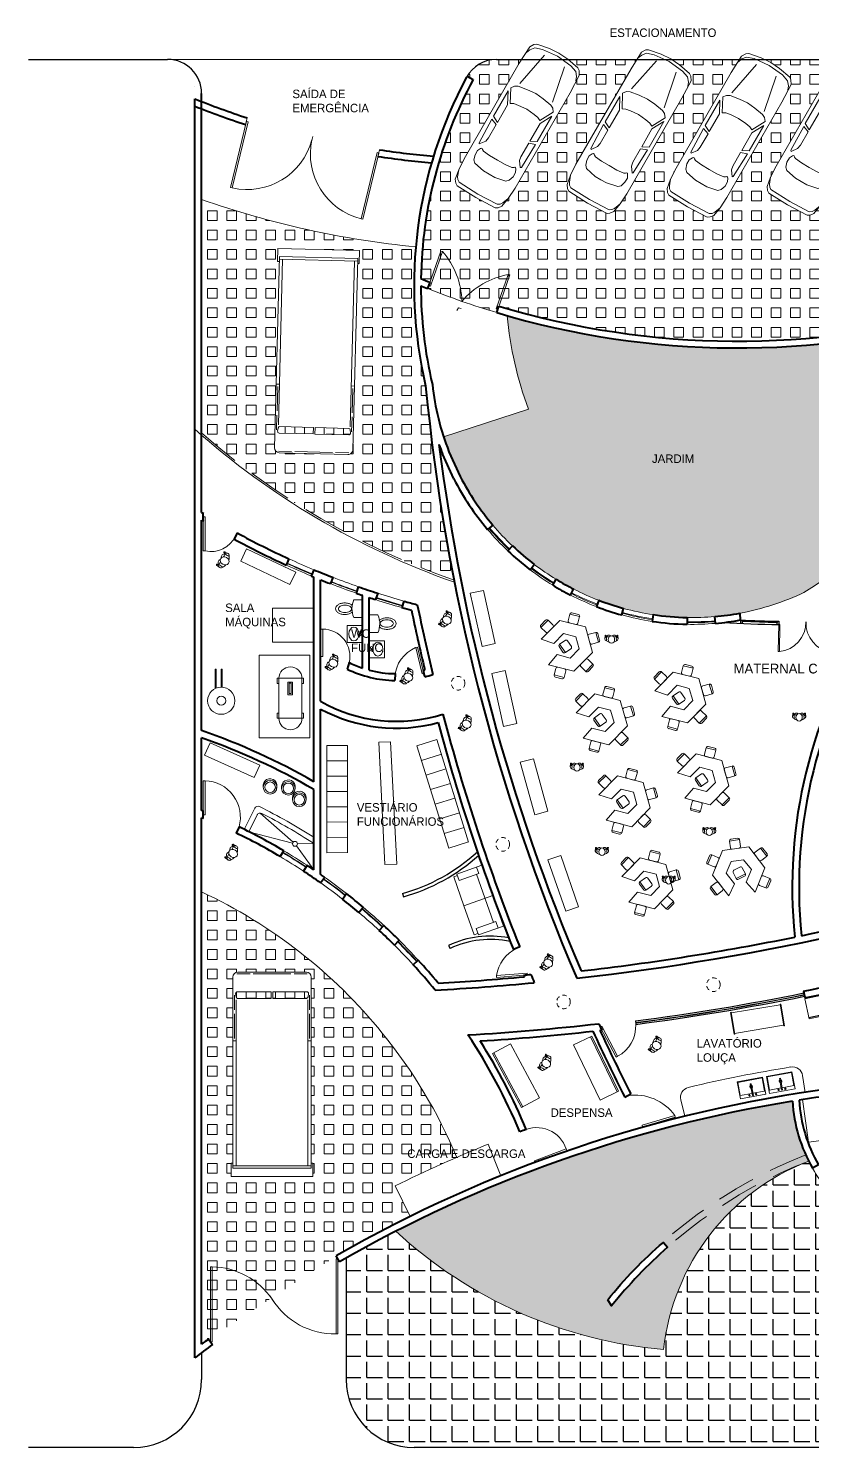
# Model space of a CAD drawing. Header units: millimetres. Extents: x 280 to 436, y 197 to 245.
# Drawn here: x 369 to 392.06, y 202.39 to 244.1 of the extents above; entities that cross this region are included whole.
import ezdxf

# ---------------------------------------------------------------- set-up
doc = ezdxf.new("R2010")
doc.units = ezdxf.units.MM
doc.header["$MEASUREMENT"] = 0
doc.linetypes.add('DASHED', pattern=[19.05, 12.7, -6.35])
for name, color, linetype, lineweight in [('AMBIENTACION', 23, 'Continuous', 18), ('CRISTAL', 141, 'Continuous', 13), ('DELGADITS', 171, 'Continuous', 9), ('JARDINERAS', 114, 'Continuous', 20), ('MUEBLES', 31, 'Continuous', 20), ('MURO CANCELERIA', 254, 'Continuous', 25), ('MUROS', 230, 'Continuous', 40), ('MUROS PANTALLA', 161, 'Continuous', 40), ('NOTAS', 7, 'Continuous', 18), ('PARAMETRO', 180, 'Continuous', 40), ('PISO', 134, 'Continuous', 18), ('PROYECCIONES', 161, 'DASHED', 20), ('PUERTAS', 180, 'Continuous', 18)]:
    doc.layers.add(name, color=color, linetype=linetype, lineweight=lineweight)
doc.layers.add('PISO BANQUETA', color=155, linetype='Continuous')
pattern_1 = [(0, (113.66358, 389.90247), (0, 0.28575), [0.28575, -0.28575]), (90, (113.66358, 389.90247), (-0.28575, 2e-17), [0.28575, -0.28575])]
pattern_2 = [(90, (113.66358, 389.90247), (-0.1616445, 0.1616445), [0.0428625, -0.2804265]), (45, (113.66358, 389.90247), (-0.16164461, 0.16164461), [0.0428625, -0.1857375]), (135, (113.66358, 389.90247), (-0.16164461, -0.16164461), [0.0428625, -0.1857375])]

# ---------------------------------------------------------------- blocks, each defined once
blk = doc.blocks.new('EDUCADORA PLANTA')
for p, q in [((-0.186, 0.209), (-0.194, 0.134)), ((-0.186, 0.209), (-0.161, 0.209)), ((-0.161, 0.209), (-0.15, 0.185)), ((-0.068, 0.185), (-0.15, 0.185)), ((0.15, 0.185), (0.068, 0.185)), ((0.161, 0.209), (0.15, 0.185)), ((0.186, 0.209), (0.161, 0.209)), ((0.186, 0.209), (0.194, 0.134))]:
    blk.add_line(p, q)
for centre, radius, start, end in [((-0.136, 0.129), 0.0578, 103.9414, 256.0586), ((-0.173, 0.219), 0.0164, 322.2806, 217.7194), ((-0.075, 0.154), 0.0812, 50.4451, 157.4368), ((-0.376, 0.129), 0.233, 346.0586, 13.9414), ((0, 0.288), 0.262, 235.105, 255.1659), ((0.075, 0.154), 0.0812, 22.5632, 129.5549), ((0, 0.288), 0.262, 284.8341, 304.895), ((0.376, 0.129), 0.233, 166.0586, 193.9414), ((0.136, 0.129), 0.0578, 283.9414, 76.0586), ((0.173, 0.219), 0.0164, 322.2806, 217.7194)]:
    blk.add_arc(centre, radius, start, end)
blk.add_ellipse((0, 0.11), major_axis=(0, 0.11), ratio=0.84054)
blk = doc.blocks.new('LAVABO')
at = {"layer": 'MUEBLES'}
blk.add_lwpolyline([(-0.45, 0.25), (0, 0.25), (0, -0.25), (-0.45, -0.25)], close=True, dxfattribs=at)
for centre in [(-0.068, 0.047), (-0.068, -0.028)]:
    blk.add_circle(centre, 0.0291, dxfattribs=at)
blk.add_ellipse((-0.253, 0), major_axis=(0, 0.203), ratio=0.718219, dxfattribs=at)
blk = doc.blocks.new('02PVAN02')
for p, q in [((-250, 50), (-250, -50)), ((-234, 50), (-250, 50)), ((-240, 48), (-6, 48)), ((-240, -48), (-240, 48)), ((-237, 48), (-237, -48)), ((-237, 44), (-34, 44)), ((-234, 48), (-234, 50)), ((-84, 48), (-84, 44)), ((-51, 46), (-81, 46)), ((-28, 46), (-46, 46)), ((-32, 1), (-32, 42.2)), ((-30.2, 44.2), (-26.2, 44.7)), ((-24, 1), (-24, 42.7)), ((-2, 27), (-2, 43)), ((0, 42), (0, -42)), ((-2, 23), (-2, -23)), ((-32, 1), (-24, 1)), ((-32, -42.2), (-32, -1)), ((-32, -1), (-24, -1)), ((-24, -42.7), (-24, -1)), ((-2, -27), (-2, -43)), ((-250, -50), (-234, -50)), ((-6, -48), (-240, -48)), ((-237, -44), (-34, -44)), ((-234, -50), (-234, -48)), ((-84, -44), (-84, -48)), ((-81, -46), (-51, -46)), ((-46, -46), (-28, -46)), ((-30.2, -44.2), (-26.2, -44.7))]:
    blk.add_line(p, q)
for centre, radius, start, end in [((-30, 42.2), 2, 97.125, 180), ((-26, 42.7), 2, 0, 97.125), ((-6, 42), 6, 0, 90), ((-30, -42.2), 2, 180, 262.875), ((-26, -42.7), 2, 262.875, 0), ((-6, -42), 6, 270, 0)]:
    blk.add_arc(centre, radius, start, end)
blk = doc.blocks.new('ANAQUEL DE ESCAMOCHE')
at = {"layer": 'MUEBLES'}
for p, q in [((-0.202, 1.789), (-0.798, 1.721)), ((-0.798, 1.721), (-0.596, -0.067)), ((-0.749, 1.727), (-0.547, -0.062)), ((0, 0), (-0.202, 1.789)), ((-0.596, -0.067), (0, 0))]:
    blk.add_line(p, q, dxfattribs=at)
blk = doc.blocks.new('CALDERA')
for p, q in [((0.756, 0.182), (1.33, 0.182)), ((0.77, 0.152), (1.33, 0.152)), ((0.8, 0), (1.33, 0)), ((1.33, 0.182), (1.33, 0.152)), ((1.33, 0), (1.33, -0.03)), ((0.799, -0.03), (1.33, -0.03))]:
    blk.add_line(p, q)
for radius in [0.4, 0.132]:
    blk.add_circle((0.4, 0), radius)
blk = doc.blocks.new('TANQUE ESTACIONARIO')
for p, q in [((-0.586, 0), (-0.586, 0.676)), ((-0.586, 0.676), (0.586, 0.676)), ((0.586, 0.676), (0.586, 0)), ((0.586, 0), (-0.586, 0))]:
    blk.add_line(p, q)
for points in [[(-0.586, 0.676), (-0.436, 0.676), (-0.436, 0.724), (-0.586, 0.724)], [(0.436, 0.676), (0.586, 0.676), (0.586, 0.724), (0.436, 0.724)], [(-0.586, -0.048), (-0.436, -0.048), (-0.436, 0), (-0.586, 0)], [(0.098, 0.412), (0.473, 0.412), (0.473, 0.281), (0.098, 0.281)], [(0.139, 0.371), (0.442, 0.371), (0.442, 0.319), (0.139, 0.319)], [(0.436, -0.048), (0.586, -0.048), (0.586, 0), (0.436, 0)]]:
    blk.add_lwpolyline(points, close=True)
for centre, start, end in [((-0.586, 0.338), 90, 270), ((0.586, 0.338), 270, 90)]:
    blk.add_arc(centre, 0.338, start, end)
blk = doc.blocks.new('SILLON DOBLE')
at = {"linetype": 'Continuous'}
for p, q in [((-0.001, 0.9), (-0.901, 0.899)), ((-0.901, 0.899), (-0.901, 0.779)), ((0.899, 0.901), (-0.001, 0.9)), ((-0.001, 0.9), (0, 0)), ((-0.001, 0.9), (0, 0)), ((0.899, 0.901), (0.899, 0.781)), ((-0.751, 0.779), (-0.951, 0.779)), ((-0.951, 0.779), (-0.95, -0.001)), ((-0.751, 0.779), (-0.75, 0.169)), ((0.949, 0.781), (0.749, 0.781)), ((0.75, 0.171), (0.749, 0.781)), ((0.95, 0.001), (0.949, 0.781)), ((-0.95, 0.169), (-0.75, 0.169)), ((-0.95, -0.001), (0.05, 0)), ((-0.75, 0.239), (0.75, 0.241)), ((-0.05, 0), (0.95, 0.001)), ((0.75, 0.171), (0.95, 0.171))]:
    blk.add_line(p, q, dxfattribs=at)
blk = doc.blocks.new('INODORO')
for p, q in [((0.001, 0.26), (-0.001, -0.26)), ((0.001, 0.26), (0.253, 0.26)), ((-0.001, -0.26), (0.249, -0.26))]:
    blk.add_line(p, q)
for points in [[(0.296, 0.099, -0.056703), (0.332, 0.128, -0.077439), (0.415, 0.164, -0.064563), (0.522, 0.177, -0.064563)], [(0.522, 0.177, -0.064563), (0.629, 0.163, -0.077439), (0.712, 0.127, -0.107172), (0.772, 0.067, -0.145183), (0.79, 0.006, -0.145183), (0.772, -0.055, -0.107172), (0.711, -0.115, -0.077439), (0.629, -0.151, -0.064563), (0.521, -0.165, -0.064563), (0.414, -0.151, -0.077439), (0.331, -0.115, -0.054876), (0.297, -0.087, -0.145183)]]:
    blk.add_lwpolyline(points, format="xyb")
blk.add_lwpolyline([(0.514, 0.12, -0.057328), (0.592, 0.111, -0.071023), (0.652, 0.088, -0.106326), (0.696, 0.048, -0.159945), (0.709, 0.01, -0.159945), (0.696, -0.028, -0.106326), (0.652, -0.068, -0.071023), (0.592, -0.091, -0.057328), (0.513, -0.1, -0.057328), (0.435, -0.091, -0.071023), (0.375, -0.067, -0.106326), (0.33, -0.028, -0.159945), (0.318, 0.011, -0.159945), (0.33, 0.049, -0.106326), (0.375, 0.088, -0.071023), (0.435, 0.111, -0.057328)], format="xyb", close=True)
blk.add_arc((-0.315, 0), 0.625, 335.2026, 24.5713)
blk = doc.blocks.new('MESA COMEDOR MULTIPLE')
for p, q in [((-0.893, 0.395), (-0.793, 0.568)), ((-0.874, 0.327), (-0.725, 0.587)), ((-0.389, 0.669), (-0.777, -0.004)), ((-0.725, 0.587), (-0.551, 0.487)), ((-0.533, 0.419), (-0.633, 0.246)), ((-0.389, 0.669), (-0.172, 0.344)), ((0.388, 0.669), (0.171, 0.344)), ((0.776, -0.003), (0.388, 0.669)), ((0.532, 0.419), (0.632, 0.246)), ((0.724, 0.588), (0.55, 0.488)), ((0.874, 0.328), (0.724, 0.588)), ((0.892, 0.396), (0.792, 0.569)), ((-0.701, 0.227), (-0.874, 0.327)), ((-0.172, 0.344), (-0.373, -0.004)), ((0.102, 0.194), (-0.181, 0.094)), ((-0.181, 0.094), (-0.115, -0.094)), ((0.038, 0.225), (-0.151, 0.158)), ((0.168, 0.006), (0.102, 0.194)), ((0.372, -0.003), (0.171, 0.344)), ((0.7, 0.228), (0.874, 0.328)), ((-0.792, -0.577), (-0.892, -0.404)), ((-0.874, -0.336), (-0.701, -0.235)), ((-0.724, -0.595), (-0.874, -0.336)), ((-0.777, -0.004), (-0.388, -0.676)), ((-0.632, -0.254), (-0.532, -0.427)), ((-0.373, -0.004), (-0.186, -0.326)), ((-0.186, -0.326), (0.186, -0.326)), ((-0.051, -0.125), (0.138, -0.058)), ((0.186, -0.326), (0.372, -0.003)), ((0.388, -0.676), (0.776, -0.003)), ((0.633, -0.253), (0.532, -0.426)), ((0.874, -0.335), (0.701, -0.235)), ((0.724, -0.595), (0.874, -0.335)), ((0.792, -0.576), (0.892, -0.403)), ((-0.551, -0.495), (-0.724, -0.595)), ((-0.388, -0.676), (0.388, -0.676)), ((-0.15, -0.926), (-0.15, -0.726)), ((-0.1, -0.676), (0.1, -0.676)), ((0.15, -0.726), (0.15, -0.926)), ((0.551, -0.494), (0.724, -0.595)), ((0.15, -0.926), (-0.15, -0.926)), ((0.1, -0.976), (-0.1, -0.976))]:
    blk.add_line(p, q)
for centre, start, end in [((-0.75, 0.543), 60.1302, 150.1302), ((-0.576, 0.444), 330.1302, 60.1302), ((0.575, 0.444), 120, 210), ((0.749, 0.544), 30, 120), ((-0.849, 0.37), 150.1302, 240.1302), ((-0.676, 0.27), 240.1302, 330.1302), ((-0.134, 0.111), 109.4387, 199.4387), ((0.055, 0.177), 19.4387, 109.4387), ((0.121, -0.011), 289.4387, 19.4387), ((0.675, 0.271), 210, 300), ((0.849, 0.371), 300, 30), ((-0.849, -0.379), 120.0651, 210.0651), ((-0.676, -0.279), 30.0651, 120.0651), ((-0.067, -0.078), 199.4387, 289.4387), ((0.676, -0.278), 59.9349, 149.9349), ((0.849, -0.378), 329.9349, 59.9349), ((-0.749, -0.552), 210.0651, 300.0651), ((-0.576, -0.452), 300.0651, 30.0651), ((-0.1, -0.726), 90, 180), ((0.1, -0.726), 0, 90), ((0.576, -0.451), 149.9349, 239.9349), ((0.749, -0.551), 239.9349, 329.9349), ((-0.1, -0.926), 180, 270), ((0.1, -0.926), 270, 0)]:
    blk.add_arc(centre, 0.05, start, end)
blk = doc.blocks.new('ANAQUEL CHICO')
for p, q in [((-0.196, -0.654), (-0.028, -0.026)), ((-0.177, -0.659), (-0.008, -0.031)), ((-0.028, -0.026), (-0.008, -0.031)), ((-0.013, -0.05), (1.397, -0.428)), ((1.402, -0.409), (1.234, -1.037)), ((1.421, -0.414), (1.253, -1.042)), ((1.402, -0.409), (1.421, -0.414)), ((-0.177, -0.659), (-0.196, -0.654)), ((1.239, -1.017), (-0.171, -0.639)), ((1.253, -1.042), (1.234, -1.037))]:
    blk.add_line(p, q)
blk = doc.blocks.new('TARJA ESCAMOCHE')
for p, q in [((-0.197, -0.734), (0, 0)), ((-0.197, -0.734), (0, 0)), ((0, 0), (0.493, -0.132)), ((-0.096, -0.745), (-0.006, -0.407)), ((0.002, -0.378), (0.093, -0.04)), ((0.093, -0.04), (0.474, -0.143)), ((0.474, -0.143), (0.285, -0.848)), ((0.493, -0.132), (0.296, -0.866)), ((0.296, -0.866), (-0.197, -0.734)), ((0.285, -0.848), (-0.096, -0.745)), ((0.38, -0.495), (0.38, -0.495))]:
    blk.add_line(p, q)
blk.add_lwpolyline([(0.268, -0.48), (-0.07, -0.39), (-0.063, -0.361), (0.275, -0.451)], close=True)
for centre in [(-0.019, -0.284), (-0.071, -0.479)]:
    blk.add_circle(centre, 0.02)
for start, end in [(7.5384, 142.4616), (186.5121, 323.4879)]:
    blk.add_arc((0.189, -0.444), 0.04, start, end)
blk = doc.blocks.new('REFRIGERADOR')
for p, q in [((0, 0), (-0.172, -0.642)), ((0, 0), (0.58, -0.155)), ((0.54, -0.145), (0.368, -0.787)), ((0.555, -0.149), (0.383, -0.791)), ((0.408, -0.797), (0.58, -0.155)), ((0.558, -0.39), (0.519, -0.38)), ((0.532, -0.487), (0.558, -0.39)), ((-0.172, -0.642), (0.408, -0.797)), ((0.454, -0.466), (0.494, -0.476)), ((0.494, -0.476), (0.532, -0.487))]:
    blk.add_line(p, q)
blk = doc.blocks.new('HORNO')
at = {"layer": 'MUEBLES'}
for p, q in [((0.775, 0.349), (0, 0)), ((0, 0), (0.657, -1.459)), ((1.377, -1.135), (0.72, 0.324)), ((1.386, -1.131), (0.729, 0.328)), ((1.432, -1.11), (0.775, 0.349)), ((1.103, -0.381), (1.14, -0.364)), ((1.14, -0.364), (1.181, -0.455)), ((1.181, -0.455), (1.145, -0.472)), ((0.657, -1.459), (1.432, -1.11))]:
    blk.add_line(p, q, dxfattribs=at)
blk = doc.blocks.new('02PCAR03')
for p, q in [((-185, 35), (-197, 33)), ((-185, 35), (-193, 32)), ((-170, 36), (-185, 35)), ((-35, 36), (-170, 36)), ((-11, 35), (-35, 36)), ((-14, 33), (-19, 35)), ((-6, 32), (-11, 35)), ((-203, 27), (-204, 0)), ((-201, 30), (-203, 27)), ((-197, 33), (-201, 30)), ((-198, 27), (-199, 0)), ((-196, 30), (-198, 27)), ((-193, 32), (-196, 30)), ((-168, 22), (-171, 8)), ((-165, 25), (-168, 22)), ((-159, 27), (-165, 25)), ((-153, 27), (-159, 27)), ((-149, 25), (-153, 27)), ((-151, 11), (-150, 20)), ((-150, 20), (-149, 22)), ((-148, 24), (-149, 25)), ((-149, 22), (-148, 23)), ((-148, 23), (-148, 24)), ((-145, 29), (-144, 30)), ((-138, 24), (-145, 29)), ((-144, 30), (-111, 31)), ((-133, 23), (-138, 24)), ((-114, 23), (-133, 23)), ((-111, 31), (-114, 23)), ((-111, 23), (-107, 31)), ((-86, 23), (-111, 23)), ((-107, 31), (-71, 31)), ((-71, 31), (-86, 23)), ((-66, 30), (-83, 21)), ((-83, 21), (-81, 17)), ((-62, 27), (-66, 30)), ((-60, 23), (-62, 27)), ((-58, 11), (-60, 23)), ((-11, 14), (-56, 23)), ((-9, 29), (-14, 33)), ((-6, 20), (-9, 29)), ((-4, 29), (-6, 32)), ((-4, 0), (-6, 20)), ((-1, 13), (-4, 29)), ((-203, -27), (-204, 0)), ((-198, -27), (-199, 0)), ((-171, 8), (-171, 0)), ((-171, -8), (-171, 0)), ((-151, 0), (-151, 11)), ((-151, 0), (-151, -11)), ((-81, 17), (-80, 11)), ((-80, 11), (-79, 0)), ((-80, -11), (-79, 0)), ((-57, 0), (-58, 11)), ((-57, 0), (-58, -11)), ((-4, 0), (-6, -20)), ((0, 0), (-1, 13)), ((0, 0), (-1, -13)), ((-168, -22), (-171, -8)), ((-151, -11), (-150, -20)), ((-83, -21), (-81, -17)), ((-81, -17), (-80, -11)), ((-58, -11), (-60, -23)), ((-11, -14), (-56, -23)), ((-1, -13), (-4, -29)), ((-201, -30), (-203, -27)), ((-197, -33), (-201, -30)), ((-196, -30), (-198, -27)), ((-185, -35), (-197, -33)), ((-193, -32), (-196, -30)), ((-185, -35), (-193, -32)), ((-165, -25), (-168, -22)), ((-159, -27), (-165, -25)), ((-153, -27), (-159, -27)), ((-149, -25), (-153, -27)), ((-150, -20), (-149, -22)), ((-149, -22), (-148, -23)), ((-148, -24), (-149, -25)), ((-148, -23), (-148, -24)), ((-138, -24), (-145, -29)), ((-145, -29), (-144, -30)), ((-144, -30), (-111, -31)), ((-133, -23), (-138, -24)), ((-114, -23), (-133, -23)), ((-111, -31), (-114, -23)), ((-86, -23), (-111, -23)), ((-111, -23), (-107, -31)), ((-107, -31), (-71, -31)), ((-71, -31), (-86, -23)), ((-66, -30), (-83, -21)), ((-62, -27), (-66, -30)), ((-60, -23), (-62, -27)), ((-14, -33), (-19, -35)), ((-9, -29), (-14, -33)), ((-6, -32), (-11, -35)), ((-6, -20), (-9, -29)), ((-4, -29), (-6, -32)), ((-170, -36), (-185, -35)), ((-35, -36), (-170, -36)), ((-11, -35), (-35, -36))]:
    blk.add_line(p, q)

msp = doc.modelspace()

# ---------------------------------------------------------------- hatches: boundary and pattern name
at = {"layer": 'JARDINERAS'}
h = msp.add_hatch(dxfattribs=at)
h.set_pattern_fill('SQUARE', color=256, scale=0.09, style=0)
h.set_pattern_definition(pattern_1)
h.paths.add_polyline_path([(399.326, 236.804, 0.006707), (399.929, 237.066, 0.044156), (401.075, 240.594), (401.264, 241.351), (400.467, 241.55), (399.923, 241.19), (399.61, 241.012), (399.343, 240.893), (399.223, 240.9), (399.143, 240.934), (398.766, 241.462), (398.429, 242.015), (398.429, 242.058), (396.623, 242.508), (396.754, 242.418), (397.051, 242.164), (397.089, 242.086), (397.092, 241.946), (396.824, 241.436), (395.204, 238.63), (395.004, 238.33), (394.818, 238.105), (394.708, 238.057), (394.621, 238.052), (394.048, 238.355), (393.499, 238.7), (393.461, 238.777), (393.446, 238.897), (393.549, 239.17), (393.708, 239.494), (395.328, 242.3), (395.619, 242.759), (393.897, 243.188), (393.696, 243.188), (393.776, 243.15), (394.034, 242.973), (394.331, 242.719), (394.369, 242.641), (394.371, 242.501), (394.104, 241.99), (392.484, 239.184), (392.283, 238.885), (392.098, 238.659), (391.988, 238.612), (391.901, 238.606), (391.328, 238.91), (390.779, 239.254), (390.74, 239.332), (390.726, 239.451), (390.829, 239.725), (390.988, 240.048), (392.608, 242.854), (392.819, 243.188), (390.638, 243.188), (390.834, 243.094), (391.092, 242.918), (391.389, 242.663), (391.427, 242.586), (391.429, 242.446), (391.162, 241.935), (389.542, 239.129), (389.341, 238.829), (389.156, 238.604), (389.045, 238.557), (388.959, 238.551), (388.386, 238.854), (387.837, 239.199), (387.798, 239.277), (387.784, 239.396), (387.886, 239.669), (388.046, 239.993), (389.666, 242.799), (389.912, 243.188), (387.917, 243.188), (388.15, 243.028), (388.447, 242.774), (388.485, 242.697), (388.487, 242.557), (388.22, 242.046), (386.6, 239.24), (386.399, 238.94), (386.214, 238.715), (386.103, 238.668), (386.017, 238.662), (385.444, 238.965), (384.895, 239.31), (384.856, 239.388), (384.842, 239.507), (384.944, 239.78), (385.104, 240.104), (386.724, 242.91), (386.9, 243.188), (384.865, 243.188), (385.16, 242.935), (385.198, 242.858), (385.2, 242.718), (384.933, 242.207), (383.313, 239.401), (383.112, 239.101), (382.927, 238.876), (382.816, 238.829), (382.73, 238.823), (382.157, 239.127), (381.608, 239.471), (381.569, 239.549), (381.555, 239.668), (381.657, 239.941), (381.817, 240.265), (383.437, 243.071), (383.511, 243.188), (382.77, 243.188, 0.267255), (381.905, 242.69), (382.08, 242.595, 0.120776), (380.546, 236.747, 0.002998), (380.818, 236.636), (380.744, 236.451, 0.021754), (382.774, 235.745), (382.832, 235.936, 0.143061), (396.575, 235.841), (396.63, 235.649, 0.032927), (399.403, 236.619)])
h = msp.add_hatch(dxfattribs=at)
h.set_pattern_fill('SQUARE', color=256, scale=0.09, style=0)
h.set_pattern_definition(pattern_1)
h.paths.add_polyline_path([(380.394, 237.676, -0.059465), (374.097, 239.069), (374.097, 232.208, 0.094494), (381.491, 227.887, -0.010134), (381.032, 230.713, -0.012458), (380.684, 233.598, -0.079741)])
h.paths.add_polyline_path([(378.544, 231.717, -0.414214), (378.396, 231.576), (376.381, 231.628, -0.414214), (376.24, 231.775), (376.38, 237.246), (376.332, 237.247), (376.342, 237.631), (378.741, 237.569), (378.731, 237.186), (378.683, 237.187)], flags=16)
h.paths.add_polyline_path([(378.468, 232.301), (378.477, 232.204, -0.451123), (378.428, 232.152), (377.427, 232.177), (377.432, 232.369), (378.421, 232.344, -0.378242)], flags=0)
h.paths.add_polyline_path([(377.384, 232.37), (377.379, 232.178), (376.378, 232.204, -0.451123), (376.332, 232.259), (376.346, 232.355, -0.378242), (376.395, 232.396)], flags=0)
h = msp.add_hatch(dxfattribs=at)
h.set_pattern_fill('GRASS', color=256, scale=0.009, style=0)
h.set_pattern_definition(pattern_2)
h.paths.add_polyline_path([(393.997, 232.52, 0.052066), (396.348, 235.57, -0.136728), (383.083, 235.655, 0.069355), (383.712, 232.91), (381.211, 232.099, 0.452285), (391.814, 227.521, 0.061605), (395.808, 230.797)])
h = msp.add_hatch(dxfattribs=at)
h.set_pattern_fill('SQUARE', color=256, scale=0.09, style=0)
h.set_pattern_definition(pattern_1)
h.paths.add_polyline_path([(379.409, 214.572, 0.113305), (374.097, 218.718), (374.097, 205.429, -0.001567), (374.297, 205.577), (378.05, 208.02, -0.015553), (380.227, 209.18), (379.785, 210.077, -0.012304), (381.601, 210.918, 0.071094)])
h.paths.add_polyline_path([(377.321, 210.744), (377.369, 210.744), (377.369, 210.36), (374.969, 210.36), (374.969, 210.744), (375.017, 210.744), (375.017, 216.216, -0.414214), (375.161, 216.36), (377.177, 216.36, -0.414214), (377.321, 216.216)], flags=16)
h.paths.add_polyline_path([(377.183, 215.592), (376.193, 215.592), (376.193, 215.784), (377.195, 215.784, -0.451123), (377.243, 215.73), (377.231, 215.634, -0.378242)], flags=0)
h.paths.add_polyline_path([(376.145, 215.592), (375.156, 215.592, -0.378242), (375.108, 215.634), (375.096, 215.73, -0.451123), (375.144, 215.784), (376.145, 215.784)], flags=0)
h = msp.add_hatch(dxfattribs=at)
h.set_pattern_fill('GRASS', color=256, scale=0.009, style=0)
h.set_pattern_definition(pattern_2)
h.paths.add_polyline_path([(391.466, 212.567, 0.078185), (379.808, 208.745, 0.166356), (387.682, 205.271, -0.280966), (391.948, 210.809, -0.101661)])
h.paths.add_polyline_path([(387.677, 208.421), (387.8, 208.282, 0.043046), (386.152, 206.554), (386.039, 206.733, -0.048003)], flags=16)
at = {"layer": 'PISO BANQUETA'}
h = msp.add_hatch(dxfattribs=at)
h.set_pattern_fill('ANGLE', color=256, scale=0.09, style=0)
h.set_pattern_definition([(0, (113.6636, 389.9025), (0, 0.62865), [0.4572, -0.17145]), (90, (113.6636, 389.9025), (-0.62865, 4e-17), [0.4572, -0.17145])])
h.paths.add_polyline_path([(399.158, 202.388), (400.91, 205.169, -0.188214), (392.672, 209.773, -0.070073), (391.948, 210.809, 0.280966), (387.682, 205.271, -0.166356), (379.808, 208.745, 0.01049), (378.349, 207.96), (378.349, 204.388, 0.414214), (380.349, 202.388)])

# ---------------------------------------------------------------- linework, layer by layer
at = {"layer": 'CRISTAL'}
for centre, radius, start, end in [((388.525, 234.472), 7.814, 220.2818, 226.5329), ((388.525, 234.472), 7.839, 220.2818, 226.5329), ((386.525, 250.125), 23.909, 245.4791, 247.4087), ((386.525, 250.125), 23.894, 245.4791, 247.4087), ((388.525, 234.472), 7.839, 232.8238, 238.6026), ((388.525, 234.472), 7.814, 232.8238, 238.6026), ((386.525, 250.125), 23.909, 248.8557, 250.7853), ((386.525, 250.125), 23.894, 248.8557, 250.7853), ((386.525, 250.125), 23.909, 252.2324, 254.1619), ((386.525, 250.125), 23.894, 252.2324, 254.1619), ((388.525, 234.472), 7.839, 243.0178, 249.0632), ((388.525, 234.472), 7.814, 243.0178, 249.0632), ((388.525, 234.472), 7.839, 254.7741, 261.3953), ((388.525, 234.472), 7.814, 254.7741, 261.3953), ((388.525, 234.472), 7.839, 268.8823, 274.9277), ((388.525, 234.472), 7.814, 268.8823, 274.9277), ((392.949, 300.56), 73.95, 267.70953, 268.50167), ((392.949, 300.56), 73.935, 267.70954, 268.50154), ((367.722, 205.076), 17.194, 56.6991, 59.3871), ((367.722, 205.076), 17.209, 56.6991, 59.3871), ((367.722, 205.076), 17.194, 51.9374, 54.6253), ((367.722, 205.076), 17.209, 51.9374, 54.6253), ((367.722, 205.076), 17.194, 47.1625, 49.8504), ((367.722, 205.076), 17.209, 47.1625, 49.8504), ((367.722, 205.076), 17.194, 42.3917, 45.0796), ((367.722, 205.076), 17.209, 42.3917, 45.0796), ((377.952, 283.637), 69.334, 277.37917, 281.53317), ((377.952, 283.637), 69.349, 277.37917, 281.53317)]:
    msp.add_arc(centre, radius, start, end, dxfattribs=at)
at = {"layer": 'DELGADITS'}
for centre, radius, start, end in [((388.525, 234.472), 7.689, 220.2818, 226.5329), ((388.525, 234.472), 7.889, 220.2818, 226.5329), ((386.525, 250.125), 23.959, 245.4791, 247.4087), ((386.525, 250.125), 23.759, 245.4791, 247.4087), ((388.525, 234.472), 7.889, 232.8238, 238.6593), ((388.525, 234.472), 7.689, 232.8238, 238.6026), ((386.525, 250.125), 23.959, 248.8557, 250.7853), ((386.525, 250.125), 23.759, 248.8557, 250.7853), ((386.525, 250.125), 23.759, 252.2324, 254.1619), ((388.525, 234.472), 7.889, 243.0178, 249.0632), ((388.525, 234.472), 7.689, 243.0178, 249.0632), ((386.525, 250.125), 23.959, 252.2324, 254.1619), ((388.525, 234.472), 7.689, 254.7741, 261.3953), ((388.525, 234.472), 7.889, 254.7741, 261.3953), ((388.525, 234.472), 7.889, 268.8823, 274.9277), ((388.525, 234.472), 7.689, 268.8823, 274.9277), ((367.722, 205.076), 17.259, 56.6991, 59.3871), ((367.722, 205.076), 17.059, 56.6991, 59.3871), ((367.722, 205.076), 17.059, 51.9374, 54.6253), ((367.722, 205.076), 17.259, 51.9686, 54.6253), ((367.722, 205.076), 17.259, 47.1625, 49.8504), ((367.722, 205.076), 17.059, 47.1625, 49.8504), ((367.722, 205.076), 17.059, 42.3917, 45.0796), ((367.722, 205.076), 17.259, 42.3917, 45.0796), ((395.988, 212.861), 4.531, 209.9794, 220.5594)]:
    msp.add_arc(centre, radius, start, end, dxfattribs=at)
at = {"layer": 'JARDINERAS'}
for centre, radius, start, end in [((394.354, 204.543), 6.711, 111.0035, 173.7777), ((388.822, 218.514), 13.292, 227.2989, 265.0789)]:
    msp.add_arc(centre, radius, start, end, dxfattribs=at)
at = {"layer": 'MUEBLES'}
for p, q in [((381.012, 223.195), (380.43, 223.014)), ((381.944, 220.186), (381.012, 223.195)), ((378.385, 223.025), (377.775, 223.023)), ((377.775, 223.023), (377.781, 219.873)), ((378.39, 219.875), (378.385, 223.025)), ((379.655, 223.134), (379.305, 223.117)), ((379.305, 223.117), (379.484, 219.521)), ((379.834, 219.538), (379.655, 223.134)), ((380.43, 223.014), (381.364, 220.006)), ((381.146, 222.765), (380.564, 222.585)), ((378.386, 222.575), (377.776, 222.573)), ((381.279, 222.335), (380.697, 222.155)), ((378.387, 222.125), (377.778, 222.123)), ((381.413, 221.906), (380.831, 221.725)), ((378.388, 221.675), (377.779, 221.673)), ((375.353, 220.556), (375.662, 221.184)), ((378.389, 221.225), (377.78, 221.223)), ((381.546, 221.476), (380.964, 221.295)), ((375.487, 220.49), (375.729, 220.981)), ((375.819, 221.037), (376.787, 220.182)), ((378.391, 220.775), (377.781, 220.773)), ((381.679, 221.046), (381.097, 220.865)), ((375.487, 220.49), (376.771, 220.152)), ((378.392, 220.325), (377.782, 220.323)), ((381.813, 220.616), (381.231, 220.436)), ((376.884, 220.075), (377.397, 219.367)), ((376.913, 220.135), (377.397, 220.146)), ((378.393, 219.875), (377.781, 219.873)), ((381.946, 220.187), (381.364, 220.006)), ((379.484, 219.521), (379.834, 219.538)), ((391.769, 213.322), (391.844, 212.829)), ((388.186, 212.612), (388.305, 212.127))]:
    msp.add_line(p, q, dxfattribs=at)
for points in [[(375.248, 228.437), (376.694, 227.752), (376.865, 228.113), (375.419, 228.798)], [(381.996, 227.495), (382.342, 225.933), (382.733, 226.02), (382.386, 227.582)], [(376.178, 226.063), (377.378, 226.063), (377.378, 227.063), (376.178, 227.063)], [(382.63, 225.14), (382.977, 223.578), (383.367, 223.665), (383.021, 225.227)], [(375.804, 222.443), (374.347, 223.105), (374.182, 222.741), (375.639, 222.079)], [(383.466, 222.528), (383.89, 220.985), (384.276, 221.091), (383.852, 222.633)], [(384.281, 219.664), (384.803, 218.151), (385.181, 218.282), (384.659, 219.794)]]:
    msp.add_lwpolyline(points, close=True, dxfattribs=at)
for centre, radius in [((376.11, 221.797), 0.2), ((376.11, 221.797), 0.155), ((376.648, 221.763), 0.2), ((376.648, 221.763), 0.155), ((376.969, 221.428), 0.2), ((376.969, 221.428), 0.155), ((376.841, 220.134), 0.0721)]:
    msp.add_circle(centre, radius, dxfattribs=at)
for centre, radius, start, end in [((376.11, 221.842), 0.205, 333.1624, 192.5492), ((376.11, 221.842), 0.205, 333.1624, 192.5492), ((376.11, 221.842), 0.205, 333.1624, 192.5492), ((376.648, 221.807), 0.205, 333.1624, 192.5492), ((376.648, 221.807), 0.205, 333.1624, 192.5492), ((376.648, 221.807), 0.205, 333.1624, 192.5492), ((376.969, 221.473), 0.205, 333.1624, 192.5492), ((376.969, 221.473), 0.205, 333.1624, 192.5492), ((376.969, 221.473), 0.205, 333.1624, 192.5492), ((375.752, 221.139), 0.1, 63.4402, 153.7593), ((367.722, 205.076), 18.059, 57.6026, 63.4402), ((375.819, 220.937), 0.1, 62.9549, 153.7593), ((367.722, 205.076), 17.909, 57.2976, 62.9549), ((397.784, 173.605), 40.472, 99.0391, 103.3957), ((391.472, 213.277), 0.3, 8.6112, 99.0391), ((388.477, 212.683), 0.3, 103.3957, 193.8235)]:
    msp.add_arc(centre, radius, start, end, dxfattribs=at)
at = {"layer": 'MURO CANCELERIA'}
for p, q in [((389.946, 226.711), (389.942, 226.611)), ((389.996, 226.709), (389.992, 226.609)), ((391.016, 226.675), (391.015, 226.575)), ((391.066, 226.674), (391.065, 226.57)), ((391.866, 226.658), (391.865, 226.558)), ((380.004, 218.672), (380.031, 218.576)), ((381.361, 217.149), (381.403, 217.059)), ((386.851, 214.927), (386.864, 214.828))]:
    msp.add_line(p, q, dxfattribs=at)
for centre, radius, start, end in [((392.949, 300.56), 74.01, 267.27211, 268.54092), ((392.949, 300.56), 73.91, 267.67079, 268.54008), ((378.541, 223.89), 5.419, 285.6679, 312.5379), ((378.541, 223.89), 5.519, 285.6679, 312.0831), ((382.587, 214.522), 2.899, 79.2324, 115.0153), ((382.587, 214.522), 2.799, 77.9341, 115.0153), ((377.952, 283.637), 69.284, 277.37917, 281.53317), ((377.952, 283.637), 69.384, 277.37917, 281.53317)]:
    msp.add_arc(centre, radius, start, end, dxfattribs=at)
at = {"layer": 'MUROS'}
for p, q in [((381.512, 230.858), (381.181, 231.59)), ((381.37, 231.656), (381.703, 230.925)), ((374.147, 229.61), (374.147, 229.844)), ((382.659, 229.5), (382.507, 229.371)), ((375.139, 229.271), (375.052, 229.091)), ((383.235, 228.891), (383.098, 228.746)), ((376.664, 228.509), (376.581, 228.327)), ((377.397, 228.189), (377.321, 228.004)), ((383.758, 228.185), (383.879, 228.345)), ((377.397, 226.872), (377.397, 227.972)), ((377.597, 224.321), (377.597, 227.891)), ((377.954, 227.965), (377.882, 227.779)), ((384.422, 227.733), (384.519, 227.908)), ((378.705, 227.689), (378.639, 227.5)), ((378.826, 225.297), (378.826, 227.436)), ((379.026, 225.237), (379.026, 227.37)), ((379.274, 227.499), (379.213, 227.309)), ((384.946, 227.441), (385.036, 227.619)), ((380.04, 227.268), (379.986, 227.075)), ((385.778, 227.29), (385.706, 227.103)), ((386.453, 226.859), (386.506, 227.052)), ((389.946, 226.711), (389.928, 226.911)), ((377.397, 221.959), (377.397, 226.872)), ((387.375, 226.869), (387.345, 226.671)), ((388.375, 226.784), (388.371, 226.584)), ((389.203, 226.611), (389.186, 226.811)), ((378.436, 225.458), (378.373, 225.268)), ((379.785, 225.134), (379.782, 224.934)), ((377.597, 219.23), (377.597, 224.093)), ((377.397, 219.367), (377.397, 221.728)), ((374.147, 220.878), (374.147, 221.094)), ((375.197, 220.632), (375.111, 220.451)), ((376.409, 219.757), (376.51, 219.929)), ((377.197, 219.501), (377.088, 219.334)), ((377.597, 218.985), (377.713, 219.148)), ((378.239, 218.507), (378.355, 218.67)), ((378.721, 218.115), (378.85, 218.268)), ((379.32, 217.585), (379.456, 217.731)), ((379.767, 217.155), (379.909, 217.297)), ((383.45, 217.101), (383.264, 217.027)), ((380.32, 216.577), (380.468, 216.712)), ((386.537, 212.69), (386.715, 212.781)), ((392.236, 210.696), (392.063, 210.596))]:
    msp.add_line(p, q, dxfattribs=at)
msp.add_lwpolyline([(386.039, 206.733, -0.048003), (387.677, 208.421), (387.8, 208.282, 0.043046), (386.152, 206.554), (386.039, 206.733)], format="xyb", close=True, dxfattribs=at)
for centre, radius, start, end in [((393.242, 236.541), 12.898, 151.6664, 193.1898), ((393.242, 236.541), 12.698, 151.5257, 179.0721), ((393.242, 236.541), 12.698, 180.0442, 193.2438), ((438.743, 239.136), 58.322, 185.44878, 203.17739), ((388.525, 234.472), 7.689, 186.2688, 201.4783), ((438.743, 239.136), 58.122, 187.17999, 203.03078), ((388.525, 234.472), 7.889, 199.2424, 201.4216), ((388.525, 234.472), 7.889, 207.2571, 220.2818), ((388.525, 234.472), 7.689, 207.467, 220.2818), ((386.525, 250.125), 23.759, 238.463, 238.6044), ((386.525, 250.125), 23.959, 238.7561, 238.8958), ((386.525, 250.125), 23.959, 241.3914, 245.4791), ((386.525, 250.125), 23.759, 241.3666, 245.4791), ((388.525, 234.472), 7.889, 226.5329, 232.8238), ((388.525, 234.472), 7.689, 226.5329, 232.8238), ((386.525, 250.125), 23.759, 247.4087, 248.8557), ((386.525, 250.125), 23.959, 247.4087, 247.4781), ((386.525, 250.125), 23.959, 247.4781, 247.6075), ((386.525, 250.125), 23.959, 248.1239, 248.8557), ((388.525, 234.472), 7.689, 238.6026, 243.0745), ((386.525, 250.125), 23.959, 250.7853, 251.2565), ((386.525, 250.125), 23.759, 250.7853, 252.2324), ((386.525, 250.125), 23.959, 251.7608, 252.2324), ((388.525, 234.472), 7.889, 238.6593, 243.0178), ((386.525, 250.125), 23.959, 254.1619, 254.8614), ((386.525, 250.125), 23.759, 254.1619, 255.1577), ((438.743, 239.136), 59.722, 191.7273, 193.4479), ((438.743, 239.136), 59.522, 191.60873, 193.62864), ((388.525, 234.472), 7.889, 249.0632, 254.7741), ((388.525, 234.472), 7.689, 249.0632, 254.7741), ((388.525, 234.472), 7.689, 274.9277, 280.5138), ((388.525, 234.472), 7.889, 261.3953, 268.8823), ((388.525, 234.472), 7.689, 261.3953, 268.8823), ((388.525, 234.472), 7.889, 274.9277, 280.3717), ((405.691, 218.859), 14.229, 146.5375, 185.9136), ((405.691, 218.859), 14.029, 145.9799, 185.8327), ((379.826, 228.261), 3.327, 244.1022, 269.2389), ((379.824, 228.271), 3.137, 243.7271, 251.4367), ((379.824, 228.271), 3.137, 255.2502, 269.2788), ((379.824, 228.271), 3.137, 284.5023, 285.4158), ((438.743, 239.136), 59.772, 193.44917, 193.64113), ((379.826, 228.261), 3.327, 284.4556, 288.7682), ((379.826, 228.261), 4.527, 240.4991, 287.5576), ((379.826, 228.261), 4.727, 241.8617, 285.0192), ((438.743, 239.136), 59.722, 194.9834, 201.7274), ((438.743, 239.136), 59.522, 194.78648, 201.7274), ((367.722, 205.076), 19.459, 60.1824, 70.8737), ((367.722, 205.076), 19.259, 59.8408, 70.6673), ((367.722, 205.076), 17.259, 68.1416, 68.3203), ((367.722, 205.076), 17.059, 67.8719, 68.053), ((367.722, 205.076), 17.059, 59.3871, 64.3322), ((367.722, 205.076), 17.259, 59.3871, 64.3322), ((376.905, 289.383), 73.662, 276.40924, 289.20075), ((376.905, 289.383), 73.462, 281.64622, 289.09028), ((367.722, 205.076), 17.259, 55.9011, 56.6991), ((367.722, 205.076), 17.059, 54.6253, 56.6991), ((367.722, 205.076), 17.259, 54.6253, 55.0954), ((367.722, 205.076), 17.259, 49.8504, 51.9686), ((367.722, 205.076), 17.059, 49.8504, 51.9374), ((367.722, 205.076), 17.259, 45.0796, 47.1625), ((367.722, 205.076), 17.059, 45.0796, 47.1625), ((376.905, 289.383), 73.462, 276.52527, 281.48946), ((367.722, 205.076), 17.059, 39.0941, 42.3917), ((367.722, 205.076), 17.259, 39.4339, 42.3917), ((377.952, 283.637), 69.234, 281.53317, 284.99364), ((377.952, 283.637), 69.434, 281.53686, 284.80002), ((376.905, 289.383), 73.462, 273.23572, 275.22089), ((376.905, 289.383), 73.412, 275.20872, 275.37216), ((438.743, 239.136), 59.722, 202.50721, 202.55746), ((438.743, 239.136), 59.522, 202.56688, 202.81892), ((376.905, 289.383), 73.662, 273.15647, 275.4328), ((405.691, 218.859), 14.229, 192.4099, 193.2155), ((377.952, 283.637), 69.234, 273.29279, 276.48708), ((438.743, 239.136), 58.272, 204.6342, 204.84123), ((367.722, 205.076), 17.059, 22.7353, 33.6076), ((377.952, 283.637), 69.434, 273.57675, 276.32412), ((438.743, 239.136), 58.522, 204.75979, 206.86522), ((377.952, 283.637), 69.434, 276.49803, 276.54149), ((438.743, 239.136), 58.322, 204.82497, 206.86522), ((367.722, 205.076), 17.259, 22.7093, 32.4601), ((397.784, 173.605), 39.672, 97.4755, 119.8302), ((397.784, 173.605), 39.472, 97.4755, 98.9181), ((397.784, 173.605), 39.472, 99.2097, 119.8302), ((395.988, 212.861), 4.531, 183.7085, 209.9794), ((395.988, 212.861), 4.331, 183.4604, 209.9794), ((397.784, 173.605), 40.672, 110.3463, 110.6283)]:
    msp.add_arc(centre, radius, start, end, dxfattribs=at)
at = {"layer": 'MUROS PANTALLA'}
for p, q in [((381.904, 242.69), (382.08, 242.595)), ((380.744, 236.451), (380.818, 236.636)), ((382.774, 235.745), (382.832, 235.936)), ((378.149, 207.846), (378.05, 208.02)), ((374.297, 205.577), (374.416, 205.416))]:
    msp.add_line(p, q, dxfattribs=at)
for centre, radius, start, end in [((383.084, 264.752), 24.509, 247.9867, 251.8213), ((383.084, 264.752), 24.709, 248.1741, 251.8593), ((383.084, 264.752), 24.709, 261.1446, 264.8298), ((383.084, 264.752), 24.509, 261.1826, 264.9249), ((389.867, 259.414), 24.709, 247.8337, 248.3344), ((389.867, 259.414), 24.509, 247.6473, 248.3344), ((389.867, 259.414), 24.709, 253.3194, 285.8855), ((389.867, 259.414), 24.509, 253.3194, 285.8855), ((397.784, 173.605), 39.472, 126.3006, 127.24), ((397.784, 173.605), 39.672, 126.3006, 126.6598)]:
    msp.add_arc(centre, radius, start, end, dxfattribs=at)
at = {"layer": 'NOTAS'}
for q in [(381.603, 235.809), (381.728, 235.866)]:
    msp.add_line((381.646, 235.881), q, dxfattribs=at)
at = {"layer": 'PARAMETRO'}
for p, q in [((373.897, 242.388), (373.897, 242.388)), ((373.897, 205.028), (373.897, 242.029)), ((374.097, 229.875), (374.097, 242.188)), ((374.097, 226.872), (374.097, 229.641)), ((374.097, 223.461), (374.097, 226.872)), ((374.097, 221.114), (374.097, 223.249)), ((374.097, 205.429), (374.097, 220.898))]:
    msp.add_line(p, q, dxfattribs=at)
at = {"layer": 'PISO'}
for p, q in [((373.097, 243.188), (382.77, 243.188)), ((383.712, 232.91), (381.211, 232.099)), ((382.523, 211.305), (382.898, 210.378)), ((379.785, 210.077), (380.227, 209.18))]:
    msp.add_line(p, q, dxfattribs=at)
msp.add_lwpolyline([(375.787, 225.673), (377.276, 225.673), (377.276, 223.247), (375.787, 223.247)], close=True, dxfattribs=at)
for centre, radius, start, end in [((383.084, 264.752), 27.209, 250.7144, 264.3267), ((389.867, 259.414), 24.709, 248.3344, 253.3194), ((393.242, 236.541), 10.198, 184.9864, 200.8561), ((380.568, 245.305), 21.041, 302.2749, 310.4327), ((388.525, 234.472), 7.689, 280.5138, 295.4083), ((367.722, 205.076), 15.059, 39.0941, 64.9514), ((367.722, 205.076), 15.059, 22.828, 39.0941), ((397.784, 173.605), 40.672, 112.0375, 116.2661)]:
    msp.add_arc(centre, radius, start, end, dxfattribs=at)
at = {"layer": 'PISO', "ltscale": 0.1}
msp.add_arc((389.125, 249.434), 22.909, 228.3414, 250.5628, dxfattribs=at)
at = {"layer": 'PISO BANQUETA'}
for p, q in [((369.003, 243.188), (373.097, 243.188)), ((382.77, 243.188), (393.897, 243.188)), ((378.349, 207.96), (378.349, 204.388)), ((374.097, 205.179), (374.097, 204.388)), ((372.097, 202.388), (369.003, 202.388)), ((399.158, 202.388), (380.349, 202.388))]:
    msp.add_line(p, q, dxfattribs=at)
for centre, radius, start, end in [((373.097, 242.188), 1, 0, 90), ((382.77, 242.188), 1, 90, 151.6664), ((372.097, 204.388), 2, 270, 0), ((380.349, 204.388), 2, 180, 270)]:
    msp.add_arc(centre, radius, start, end, dxfattribs=at)
at = {"layer": 'PROYECCIONES'}
msp.add_line((386.039, 206.733), (386.152, 206.554), dxfattribs=at)
at = {"layer": 'PROYECCIONES', "ltscale": 0.01}
for centre in [(381.639, 224.851), (382.951, 220.118), (389.145, 215.993), (384.738, 215.486)]:
    msp.add_circle(centre, 0.2, dxfattribs=at)
at = {"layer": 'PROYECCIONES', "ltscale": 0.1}
msp.add_arc((389.125, 249.434), 22.859, 228.8985, 250.5628, dxfattribs=at)
at = {"layer": 'PROYECCIONES', "ltscale": 0.09}
for radius, start, end in [(14.094, 111.3454, 140.9948), (13.894, 111.2832, 141.2766)]:
    msp.add_arc((396.991, 197.862), radius, start, end, dxfattribs=at)
at = {"layer": 'PUERTAS'}
for p, q in [((375.414, 241.368), (374.947, 239.423)), ((375.463, 241.356), (374.996, 239.412)), ((375.391, 241.271), (375.438, 241.466)), ((375.463, 241.356), (375.414, 241.368)), ((377.316, 240.725), (377.363, 240.919)), ((379.255, 240.446), (378.788, 238.501)), ((379.304, 240.434), (378.837, 238.49)), ((379.255, 240.446), (379.304, 240.434)), ((379.28, 240.337), (379.327, 240.532)), ((374.996, 239.412), (374.947, 239.423)), ((378.788, 238.501), (378.837, 238.49)), ((380.781, 236.544), (381.133, 237.554)), ((380.829, 236.527), (381.18, 237.538)), ((381.133, 237.554), (381.18, 237.538)), ((380.829, 236.527), (380.782, 236.546)), ((382.756, 235.857), (383.107, 236.868)), ((382.803, 235.841), (383.155, 236.851)), ((383.107, 236.868), (383.155, 236.851)), ((382.756, 235.857), (382.804, 235.843)), ((374.147, 229.747), (374.197, 229.747)), ((374.147, 229.747), (374.147, 228.747)), ((374.197, 229.747), (374.197, 228.747)), ((374.147, 228.747), (374.197, 228.747)), ((391.065, 226.584), (391.051, 225.784)), ((391.103, 226.583), (391.065, 226.584)), ((391.103, 226.583), (391.089, 225.783)), ((377.607, 225.643), (377.607, 226.443)), ((377.607, 226.443), (377.657, 226.443)), ((377.657, 225.643), (377.657, 226.443)), ((380.44, 225.913), (380.391, 225.901)), ((380.585, 225.125), (380.391, 225.901)), ((380.633, 225.137), (380.44, 225.913)), ((391.089, 225.783), (391.051, 225.783)), ((377.607, 225.643), (377.657, 225.643)), ((380.633, 225.137), (380.585, 225.125)), ((374.147, 220.986), (374.147, 221.986)), ((374.147, 221.986), (374.197, 221.986)), ((374.197, 220.986), (374.197, 221.986)), ((374.147, 220.986), (374.197, 220.986)), ((383.67, 216.334), (382.764, 216.259)), ((382.764, 216.259), (382.768, 216.209)), ((383.674, 216.284), (382.768, 216.209)), ((383.67, 216.334), (383.674, 216.284)), ((385.818, 214.751), (385.863, 214.774)), ((385.818, 214.751), (386.282, 213.865)), ((385.863, 214.774), (386.326, 213.889)), ((386.282, 213.865), (386.326, 213.889)), ((387.051, 211.863), (388.01, 212.146)), ((387.065, 211.815), (388.024, 212.098)), ((388.024, 212.098), (388.01, 212.146)), ((387.065, 211.815), (387.051, 211.863)), ((383.881, 210.814), (384.816, 211.169)), ((383.899, 210.767), (384.833, 211.123)), ((384.833, 211.123), (384.816, 211.169)), ((383.899, 210.767), (383.881, 210.814)), ((378.1, 207.933), (378.05, 207.933)), ((378.05, 205.729), (378.05, 207.933)), ((378.1, 205.729), (378.1, 207.933)), ((374.357, 207.701), (374.407, 207.701)), ((374.357, 205.496), (374.357, 207.701)), ((374.407, 205.496), (374.407, 207.701)), ((376.223, 206.668), (376.114, 206.835)), ((378.05, 205.729), (378.1, 205.729)), ((374.407, 205.496), (374.357, 205.496))]:
    msp.add_line(p, q, dxfattribs=at)
for centre, radius, start, end in [((375.437, 241.331), 1.969, 257.05, 345.186), ((379.266, 240.412), 1.969, 167.8179, 255.9538), ((379.409, 236.003), 2.344, 1.7801, 40.9221), ((383.539, 234.56), 2.344, 100.562, 139.704), ((374.388, 229.498), 0.775, 255.7224, 335.8536), ((390.999, 226.646), 0.867, 275.9415, 0.8126), ((392.731, 226.62), 0.866, 177.5058, 261.9274), ((377.657, 225.643), 0.8, 346.6685, 90), ((380.771, 224.988), 0.989, 112.6131, 177.3215), ((374.17, 220.919), 1.067, 344.3634, 88.514), ((383.847, 216.083), 1.097, 116.5213, 170.7732), ((385.863, 214.774), 1, 297.6366, 3.067), ((386.833, 211.303), 1.448, 35.611, 98.2115), ((383.945, 210.874), 0.919, 18.7383, 115.5215), ((374.367, 205.517), 2.184, 34.4201, 88.9572), ((378.006, 207.89), 2.161, 211.7829, 271.1585)]:
    msp.add_arc(centre, radius, start, end, dxfattribs=at)

# ---------------------------------------------------------------- block references
at = {"layer": 'AMBIENTACION'}
for name, p, xscale, yscale, zscale, rotation in [('02PCAR03', (384.605, 243.367), 0.0239999999999957, 0.02400000000000091, 0.02400000000000091, 59.99999999999282), ('02PCAR03', (387.892, 243.205), 0.0239999999999957, 0.02400000000000091, 0.02400000000000091, 59.99999999999282), ('02PCAR03', (390.834, 243.094), 0.0239999999999957, 0.02400000000000091, 0.02400000000000091, 59.99999999999282), ('02PCAR03', (393.776, 243.15), 0.0239999999999957, 0.02400000000000091, 0.02400000000000091, 59.99999999999282), ('02PVAN02', (377.388, 231.602), 0.0240000000000107, 0.02400000000000091, 0.02400000000000091, 268.5379104661059), ('EDUCADORA PLANTA', (374.891, 228.377), 1.232805170789618, 1.232805170789618, 1.232805170789616, 59.26000297764432), ('EDUCADORA PLANTA', (381.426, 226.641), 1.232805170789618, 1.232805170789618, 1.232805170789616, 59.26000297764432), ('EDUCADORA PLANTA', (378.086, 225.369), 1.232805170789618, 1.232805170789618, 1.232805170789616, 59.26000297764432), ('EDUCADORA PLANTA', (380.29, 224.964), 1.232805170789618, 1.232805170789618, 1.232805170789616, 59.26000297764432), ('EDUCADORA PLANTA', (382.005, 223.583), 1.232805170789618, 1.232805170789618, 1.232805170789616, 59.26000297764432), ('EDUCADORA PLANTA', (375.139, 219.781), 1.232805170789618, 1.232805170789618, 1.232805170789616, 59.26000297764432), ('EDUCADORA PLANTA', (384.404, 216.557), 1.232805170789618, 1.232805170789618, 1.232805170789616, 59.26000297764432), ('02PVAN02', (376.169, 216.36), 0.02400000000000091, 0.02400000000000091, 0.02400000000000091, 90), ('EDUCADORA PLANTA', (387.592, 214.138), 1.232805170789618, 1.232805170789618, 1.232805170789616, 59.26000297764432), ('EDUCADORA PLANTA', (384.345, 213.607), 1.232805170789618, 1.232805170789618, 1.232805170789616, 59.26000297764432)]:
    msp.add_blockref(name, p, dxfattribs=dict(at, xscale=xscale, yscale=yscale, zscale=zscale, rotation=rotation))
for p in [(386.148, 226.029), (391.666, 223.74), (385.132, 222.268), (389.024, 220.375), (385.867, 219.791), (387.831, 218.95)]:
    msp.add_blockref('EDUCADORA PLANTA', p, dxfattribs=at)
at = {"layer": 'MUEBLES'}
for name, p, rotation in [('INODORO', (378.826, 227.048), 179.9774497292986), ('INODORO', (379.026, 226.6), 359.9774497292986), ('CALDERA', (374.673, 223.939), 90), ('TANQUE ESTACIONARIO', (377.047, 224.411), 90), ('SILLON DOBLE', (382.658, 218.611), 109.4435186252118), ('ANAQUEL CHICO', (391.219, 214.749), 204.4078840984897), ('REFRIGERADOR', (392.483, 215.717), 297.2424034201606), ('ANAQUEL DE ESCAMOCHE', (385.034, 214.221), 199.3351621231659), ('TARJA ESCAMOCHE', (390.798, 212.794), 115.5421821760659), ('TARJA ESCAMOCHE', (389.938, 212.634), 115.5421821760659)]:
    msp.add_blockref(name, p, dxfattribs=dict(at, rotation=rotation))
at = {"layer": 'MUEBLES', "color": 7}
for p, rotation in [((384.834, 225.952), 105.5554587019946), ((388.172, 224.434), 105.5554587019946), ((385.86, 223.79), 105.5554587019946), ((388.842, 222.026), 105.5554587019946), ((386.53, 221.382), 105.5554587019946), ((389.893, 219.319), 187.8163374496994), ((387.201, 218.974), 105.5554587019946)]:
    msp.add_blockref('MESA COMEDOR MULTIPLE', p, dxfattribs=dict(at, rotation=rotation))
at = {"layer": 'MUEBLES', "xscale": -1, "rotation": 214.7185071584756}
msp.add_blockref('ANAQUEL DE ESCAMOCHE', (383.177, 214.252), dxfattribs=at)
at = {"layer": 'MUEBLES', "xscale": 0.7914266311857354, "yscale": 0.7914266311857432, "zscale": 0.7914266311857427, "rotation": 343.8348663659337}
msp.add_blockref('HORNO', (391.762, 212.614), dxfattribs=at)
at = {"layer": 'MUROS'}
msp.add_blockref('LAVABO', (378.826, 226.3), dxfattribs=at)
at = {"layer": 'MUROS', "xscale": -1}
msp.add_blockref('LAVABO', (379.026, 225.853), dxfattribs=at)

# ---------------------------------------------------------------- texts
at = {"layer": 'NOTAS'}
for s, height, p in [('ESTACIONAMENTO', 0.25, (386.095, 243.845)), ('SAÍDA DE', 0.25, (376.768, 242.048)), ('EMERGÊNCIA', 0.25, (376.768, 241.632)), ('JARDIM', 0.25, (387.34, 231.327)), ('SALA', 0.25, (374.791, 226.945)), ('MÁQUINAS', 0.25, (374.791, 226.528)), ('WC', 0.25, (378.492, 226.187)), ('FUNC.', 0.25, (378.492, 225.77)), ('MATERNAL C', 0.2866, (389.741, 225.14)), ('VESTIÁRIO', 0.25, (378.662, 221.079)), ('FUNCIONÁRIOS', 0.25, (378.662, 220.663)), ('LAVATÓRIO', 0.25, (388.654, 214.145)), ('LOUÇA', 0.25, (388.654, 213.728)), ('DESPENSA', 0.25, (384.359, 212.108)), ('CARGA E DESCARGA', 0.25, (380.144, 210.902))]:
    msp.add_text(s, height=height, dxfattribs=at).set_placement(p)

doc.saveas('drawing.dxf')
